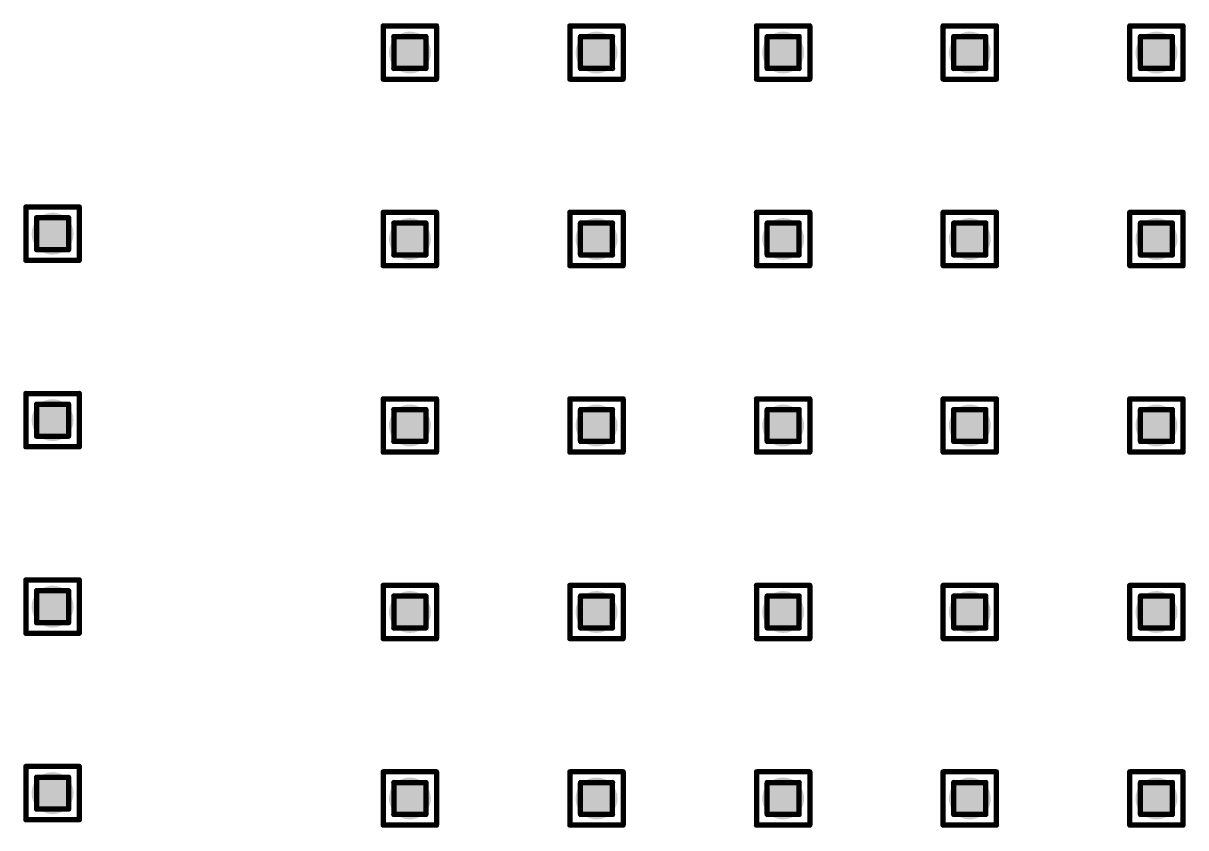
# Model space of a CAD drawing. Header units: millimetres. Extents: x -25 to 478, y -31 to 252.
# Drawn here: x 144.88 to 155.96, y 24.86 to 32.53 of the extents above; entities that cross this region are included whole.
import ezdxf

# ---------------------------------------------------------------- set-up
doc = ezdxf.new("R2010")
doc.units = ezdxf.units.MM
doc.layers.add('DrillDrawing', color=1, linetype='Continuous')
doc.layers.add('ViaHoleLayer', color=16, linetype='Continuous')

msp = doc.modelspace()

# ---------------------------------------------------------------- hatches: boundary and pattern name
at = {"layer": 'ViaHoleLayer'}
h = msp.add_hatch(color=16, dxfattribs=at)
edge = h.paths.add_edge_path()
edge.add_arc((148.565, 32.254), 0.2, 0, 360)
h = msp.add_hatch(color=16, dxfattribs=at)
edge = h.paths.add_edge_path()
edge.add_arc((150.343, 32.254), 0.2, 0, 360)
h = msp.add_hatch(color=16, dxfattribs=at)
edge = h.paths.add_edge_path()
edge.add_arc((152.121, 32.254), 0.2, 0, 360)
h = msp.add_hatch(color=16, dxfattribs=at)
edge = h.paths.add_edge_path()
edge.add_arc((153.899, 32.254), 0.2, 0, 360)
h = msp.add_hatch(color=16, dxfattribs=at)
edge = h.paths.add_edge_path()
edge.add_arc((155.677, 32.254), 0.2, 0, 360)
h = msp.add_hatch(color=16, dxfattribs=at)
edge = h.paths.add_edge_path()
edge.add_arc((145.161, 30.527), 0.2, 0, 360)
h = msp.add_hatch(color=16, dxfattribs=at)
edge = h.paths.add_edge_path()
edge.add_arc((148.565, 30.476), 0.2, 0, 360)
h = msp.add_hatch(color=16, dxfattribs=at)
edge = h.paths.add_edge_path()
edge.add_arc((150.343, 30.476), 0.2, 0, 360)
h = msp.add_hatch(color=16, dxfattribs=at)
edge = h.paths.add_edge_path()
edge.add_arc((152.121, 30.476), 0.2, 0, 360)
h = msp.add_hatch(color=16, dxfattribs=at)
edge = h.paths.add_edge_path()
edge.add_arc((153.899, 30.476), 0.2, 0, 360)
h = msp.add_hatch(color=16, dxfattribs=at)
edge = h.paths.add_edge_path()
edge.add_arc((155.677, 30.476), 0.2, 0, 360)
h = msp.add_hatch(color=16, dxfattribs=at)
edge = h.paths.add_edge_path()
edge.add_arc((145.161, 28.749), 0.2, 0, 360)
h = msp.add_hatch(color=16, dxfattribs=at)
edge = h.paths.add_edge_path()
edge.add_arc((148.565, 28.698), 0.2, 0, 360)
h = msp.add_hatch(color=16, dxfattribs=at)
edge = h.paths.add_edge_path()
edge.add_arc((150.343, 28.698), 0.2, 0, 360)
h = msp.add_hatch(color=16, dxfattribs=at)
edge = h.paths.add_edge_path()
edge.add_arc((152.121, 28.698), 0.2, 0, 360)
h = msp.add_hatch(color=16, dxfattribs=at)
edge = h.paths.add_edge_path()
edge.add_arc((153.899, 28.698), 0.2, 0, 360)
h = msp.add_hatch(color=16, dxfattribs=at)
edge = h.paths.add_edge_path()
edge.add_arc((155.677, 28.698), 0.2, 0, 360)
h = msp.add_hatch(color=16, dxfattribs=at)
edge = h.paths.add_edge_path()
edge.add_arc((145.161, 26.971), 0.2, 0, 360)
h = msp.add_hatch(color=16, dxfattribs=at)
edge = h.paths.add_edge_path()
edge.add_arc((148.565, 26.92), 0.2, 0, 360)
h = msp.add_hatch(color=16, dxfattribs=at)
edge = h.paths.add_edge_path()
edge.add_arc((150.343, 26.92), 0.2, 0, 360)
h = msp.add_hatch(color=16, dxfattribs=at)
edge = h.paths.add_edge_path()
edge.add_arc((152.121, 26.92), 0.2, 0, 360)
h = msp.add_hatch(color=16, dxfattribs=at)
edge = h.paths.add_edge_path()
edge.add_arc((153.899, 26.92), 0.2, 0, 360)
h = msp.add_hatch(color=16, dxfattribs=at)
edge = h.paths.add_edge_path()
edge.add_arc((155.677, 26.92), 0.2, 0, 360)
h = msp.add_hatch(color=16, dxfattribs=at)
edge = h.paths.add_edge_path()
edge.add_arc((145.161, 25.193), 0.2, 0, 360)
h = msp.add_hatch(color=16, dxfattribs=at)
edge = h.paths.add_edge_path()
edge.add_arc((148.565, 25.142), 0.2, 0, 360)
h = msp.add_hatch(color=16, dxfattribs=at)
edge = h.paths.add_edge_path()
edge.add_arc((150.343, 25.142), 0.2, 0, 360)
h = msp.add_hatch(color=16, dxfattribs=at)
edge = h.paths.add_edge_path()
edge.add_arc((152.121, 25.142), 0.2, 0, 360)
h = msp.add_hatch(color=16, dxfattribs=at)
edge = h.paths.add_edge_path()
edge.add_arc((153.899, 25.142), 0.2, 0, 360)
h = msp.add_hatch(color=16, dxfattribs=at)
edge = h.paths.add_edge_path()
edge.add_arc((155.677, 25.142), 0.2, 0, 360)

# ---------------------------------------------------------------- linework, layer by layer
at = {"layer": 'DrillDrawing', "const_width": 0.0508}
for points in [[(148.311, 32.508), (148.819, 32.508)], [(148.311, 32), (148.311, 32.508)], [(148.819, 32), (148.819, 32.508)], [(150.089, 32.508), (150.597, 32.508)], [(150.089, 32), (150.089, 32.508)], [(150.597, 32), (150.597, 32.508)], [(151.867, 32.508), (152.375, 32.508)], [(151.867, 32), (151.867, 32.508)], [(152.375, 32), (152.375, 32.508)], [(153.645, 32.508), (154.153, 32.508)], [(153.645, 32), (153.645, 32.508)], [(154.153, 32), (154.153, 32.508)], [(155.423, 32.508), (155.931, 32.508)], [(155.423, 32), (155.423, 32.508)], [(155.931, 32), (155.931, 32.508)], [(148.412, 32.406), (148.717, 32.406)], [(148.412, 32.102), (148.412, 32.406)], [(148.717, 32.102), (148.717, 32.406)], [(150.19, 32.406), (150.495, 32.406)], [(150.19, 32.102), (150.19, 32.406)], [(150.495, 32.102), (150.495, 32.406)], [(151.968, 32.406), (152.273, 32.406)], [(151.968, 32.102), (151.968, 32.406)], [(152.273, 32.102), (152.273, 32.406)], [(153.746, 32.406), (154.051, 32.406)], [(153.746, 32.102), (153.746, 32.406)], [(154.051, 32.102), (154.051, 32.406)], [(155.524, 32.406), (155.829, 32.406)], [(155.524, 32.102), (155.524, 32.406)], [(155.829, 32.102), (155.829, 32.406)], [(148.412, 32.102), (148.717, 32.102)], [(150.19, 32.102), (150.495, 32.102)], [(151.968, 32.102), (152.273, 32.102)], [(153.746, 32.102), (154.051, 32.102)], [(155.524, 32.102), (155.829, 32.102)], [(148.311, 32), (148.819, 32)], [(150.089, 32), (150.597, 32)], [(151.867, 32), (152.375, 32)], [(153.645, 32), (154.153, 32)], [(155.423, 32), (155.931, 32)], [(144.907, 30.781), (145.415, 30.781)], [(144.907, 30.273), (144.907, 30.781)], [(145.415, 30.273), (145.415, 30.781)], [(145.009, 30.679), (145.313, 30.679)], [(145.009, 30.374), (145.009, 30.679)], [(145.313, 30.374), (145.313, 30.679)], [(148.311, 30.73), (148.819, 30.73)], [(148.311, 30.222), (148.311, 30.73)], [(148.819, 30.222), (148.819, 30.73)], [(150.089, 30.73), (150.597, 30.73)], [(150.089, 30.222), (150.089, 30.73)], [(150.597, 30.222), (150.597, 30.73)], [(151.867, 30.73), (152.375, 30.73)], [(151.867, 30.222), (151.867, 30.73)], [(152.375, 30.222), (152.375, 30.73)], [(153.645, 30.73), (154.153, 30.73)], [(153.645, 30.222), (153.645, 30.73)], [(154.153, 30.222), (154.153, 30.73)], [(155.423, 30.73), (155.931, 30.73)], [(155.423, 30.222), (155.423, 30.73)], [(155.931, 30.222), (155.931, 30.73)], [(148.412, 30.628), (148.717, 30.628)], [(148.412, 30.324), (148.412, 30.628)], [(148.717, 30.324), (148.717, 30.628)], [(150.19, 30.628), (150.495, 30.628)], [(150.19, 30.324), (150.19, 30.628)], [(150.495, 30.324), (150.495, 30.628)], [(151.968, 30.628), (152.273, 30.628)], [(151.968, 30.324), (151.968, 30.628)], [(152.273, 30.324), (152.273, 30.628)], [(153.746, 30.628), (154.051, 30.628)], [(153.746, 30.324), (153.746, 30.628)], [(154.051, 30.324), (154.051, 30.628)], [(155.524, 30.628), (155.829, 30.628)], [(155.524, 30.324), (155.524, 30.628)], [(155.829, 30.324), (155.829, 30.628)], [(145.009, 30.374), (145.313, 30.374)], [(148.412, 30.324), (148.717, 30.324)], [(150.19, 30.324), (150.495, 30.324)], [(151.968, 30.324), (152.273, 30.324)], [(153.746, 30.324), (154.051, 30.324)], [(155.524, 30.324), (155.829, 30.324)], [(144.907, 30.273), (145.415, 30.273)], [(148.311, 30.222), (148.819, 30.222)], [(150.089, 30.222), (150.597, 30.222)], [(151.867, 30.222), (152.375, 30.222)], [(153.645, 30.222), (154.153, 30.222)], [(155.423, 30.222), (155.931, 30.222)], [(144.907, 29.003), (145.415, 29.003)], [(144.907, 28.495), (144.907, 29.003)], [(145.415, 28.495), (145.415, 29.003)], [(145.009, 28.901), (145.313, 28.901)], [(145.009, 28.596), (145.009, 28.901)], [(145.313, 28.596), (145.313, 28.901)], [(148.311, 28.952), (148.819, 28.952)], [(148.311, 28.444), (148.311, 28.952)], [(148.819, 28.444), (148.819, 28.952)], [(150.089, 28.952), (150.597, 28.952)], [(150.089, 28.444), (150.089, 28.952)], [(150.597, 28.444), (150.597, 28.952)], [(151.867, 28.952), (152.375, 28.952)], [(151.867, 28.444), (151.867, 28.952)], [(152.375, 28.444), (152.375, 28.952)], [(153.645, 28.952), (154.153, 28.952)], [(153.645, 28.444), (153.645, 28.952)], [(154.153, 28.444), (154.153, 28.952)], [(155.423, 28.952), (155.931, 28.952)], [(155.423, 28.444), (155.423, 28.952)], [(155.931, 28.444), (155.931, 28.952)], [(148.412, 28.85), (148.717, 28.85)], [(148.412, 28.546), (148.412, 28.85)], [(148.717, 28.546), (148.717, 28.85)], [(150.19, 28.85), (150.495, 28.85)], [(150.19, 28.546), (150.19, 28.85)], [(150.495, 28.546), (150.495, 28.85)], [(151.968, 28.85), (152.273, 28.85)], [(151.968, 28.546), (151.968, 28.85)], [(152.273, 28.546), (152.273, 28.85)], [(153.746, 28.85), (154.051, 28.85)], [(153.746, 28.546), (153.746, 28.85)], [(154.051, 28.546), (154.051, 28.85)], [(155.524, 28.85), (155.829, 28.85)], [(155.524, 28.546), (155.524, 28.85)], [(155.829, 28.546), (155.829, 28.85)], [(145.009, 28.596), (145.313, 28.596)], [(144.907, 28.495), (145.415, 28.495)], [(148.311, 28.444), (148.819, 28.444)], [(148.412, 28.546), (148.717, 28.546)], [(150.089, 28.444), (150.597, 28.444)], [(150.19, 28.546), (150.495, 28.546)], [(151.867, 28.444), (152.375, 28.444)], [(151.968, 28.546), (152.273, 28.546)], [(153.645, 28.444), (154.153, 28.444)], [(153.746, 28.546), (154.051, 28.546)], [(155.423, 28.444), (155.931, 28.444)], [(155.524, 28.546), (155.829, 28.546)], [(144.907, 27.225), (145.415, 27.225)], [(144.907, 26.717), (144.907, 27.225)], [(145.415, 26.717), (145.415, 27.225)], [(145.009, 27.123), (145.313, 27.123)], [(145.009, 26.818), (145.009, 27.123)], [(145.313, 26.818), (145.313, 27.123)], [(148.311, 27.174), (148.819, 27.174)], [(148.311, 26.666), (148.311, 27.174)], [(148.819, 26.666), (148.819, 27.174)], [(150.089, 27.174), (150.597, 27.174)], [(150.089, 26.666), (150.089, 27.174)], [(150.597, 26.666), (150.597, 27.174)], [(151.867, 27.174), (152.375, 27.174)], [(151.867, 26.666), (151.867, 27.174)], [(152.375, 26.666), (152.375, 27.174)], [(153.645, 27.174), (154.153, 27.174)], [(153.645, 26.666), (153.645, 27.174)], [(154.153, 26.666), (154.153, 27.174)], [(155.423, 27.174), (155.931, 27.174)], [(155.423, 26.666), (155.423, 27.174)], [(155.931, 26.666), (155.931, 27.174)], [(148.412, 27.072), (148.717, 27.072)], [(148.412, 26.768), (148.412, 27.072)], [(148.717, 26.768), (148.717, 27.072)], [(150.19, 27.072), (150.495, 27.072)], [(150.19, 26.768), (150.19, 27.072)], [(150.495, 26.768), (150.495, 27.072)], [(151.968, 27.072), (152.273, 27.072)], [(151.968, 26.768), (151.968, 27.072)], [(152.273, 26.768), (152.273, 27.072)], [(153.746, 27.072), (154.051, 27.072)], [(153.746, 26.768), (153.746, 27.072)], [(154.051, 26.768), (154.051, 27.072)], [(155.524, 27.072), (155.829, 27.072)], [(155.524, 26.768), (155.524, 27.072)], [(155.829, 26.768), (155.829, 27.072)], [(145.009, 26.818), (145.313, 26.818)], [(144.907, 26.717), (145.415, 26.717)], [(148.311, 26.666), (148.819, 26.666)], [(148.412, 26.768), (148.717, 26.768)], [(150.089, 26.666), (150.597, 26.666)], [(150.19, 26.768), (150.495, 26.768)], [(151.867, 26.666), (152.375, 26.666)], [(151.968, 26.768), (152.273, 26.768)], [(153.645, 26.666), (154.153, 26.666)], [(153.746, 26.768), (154.051, 26.768)], [(155.423, 26.666), (155.931, 26.666)], [(155.524, 26.768), (155.829, 26.768)], [(144.907, 25.447), (145.415, 25.447)], [(144.907, 24.939), (144.907, 25.447)], [(145.415, 24.939), (145.415, 25.447)], [(145.009, 25.345), (145.313, 25.345)], [(145.009, 25.04), (145.009, 25.345)], [(145.313, 25.04), (145.313, 25.345)], [(148.311, 25.396), (148.819, 25.396)], [(148.311, 24.888), (148.311, 25.396)], [(148.819, 24.888), (148.819, 25.396)], [(150.089, 25.396), (150.597, 25.396)], [(150.089, 24.888), (150.089, 25.396)], [(150.597, 24.888), (150.597, 25.396)], [(151.867, 25.396), (152.375, 25.396)], [(151.867, 24.888), (151.867, 25.396)], [(152.375, 24.888), (152.375, 25.396)], [(153.645, 25.396), (154.153, 25.396)], [(153.645, 24.888), (153.645, 25.396)], [(154.153, 24.888), (154.153, 25.396)], [(155.423, 25.396), (155.931, 25.396)], [(155.423, 24.888), (155.423, 25.396)], [(155.931, 24.888), (155.931, 25.396)], [(148.412, 25.294), (148.717, 25.294)], [(148.412, 24.99), (148.412, 25.294)], [(148.717, 24.99), (148.717, 25.294)], [(150.19, 25.294), (150.495, 25.294)], [(150.19, 24.99), (150.19, 25.294)], [(150.495, 24.99), (150.495, 25.294)], [(151.968, 25.294), (152.273, 25.294)], [(151.968, 24.99), (151.968, 25.294)], [(152.273, 24.99), (152.273, 25.294)], [(153.746, 25.294), (154.051, 25.294)], [(153.746, 24.99), (153.746, 25.294)], [(154.051, 24.99), (154.051, 25.294)], [(155.524, 25.294), (155.829, 25.294)], [(155.524, 24.99), (155.524, 25.294)], [(155.829, 24.99), (155.829, 25.294)], [(145.009, 25.04), (145.313, 25.04)], [(144.907, 24.939), (145.415, 24.939)], [(148.412, 24.99), (148.717, 24.99)], [(150.19, 24.99), (150.495, 24.99)], [(151.968, 24.99), (152.273, 24.99)], [(153.746, 24.99), (154.051, 24.99)], [(155.524, 24.99), (155.829, 24.99)], [(148.311, 24.888), (148.819, 24.888)], [(150.089, 24.888), (150.597, 24.888)], [(151.867, 24.888), (152.375, 24.888)], [(153.645, 24.888), (154.153, 24.888)], [(155.423, 24.888), (155.931, 24.888)]]:
    msp.add_lwpolyline(points, dxfattribs=at)
at = {"layer": 'DrillDrawing', "const_width": 0.0254}
for points in [[(148.298, 32.508, 1), (148.323, 32.508, 1)], [(148.298, 32.508, 1), (148.323, 32.508, 1)], [(148.806, 32.508, 1), (148.831, 32.508, 1)], [(148.806, 32.508, 1), (148.831, 32.508, 1)], [(150.076, 32.508, 1), (150.101, 32.508, 1)], [(150.076, 32.508, 1), (150.101, 32.508, 1)], [(150.584, 32.508, 1), (150.609, 32.508, 1)], [(150.584, 32.508, 1), (150.609, 32.508, 1)], [(151.854, 32.508, 1), (151.879, 32.508, 1)], [(151.854, 32.508, 1), (151.879, 32.508, 1)], [(152.362, 32.508, 1), (152.387, 32.508, 1)], [(152.362, 32.508, 1), (152.387, 32.508, 1)], [(153.632, 32.508, 1), (153.657, 32.508, 1)], [(153.632, 32.508, 1), (153.657, 32.508, 1)], [(154.14, 32.508, 1), (154.165, 32.508, 1)], [(154.14, 32.508, 1), (154.165, 32.508, 1)], [(155.41, 32.508, 1), (155.435, 32.508, 1)], [(155.41, 32.508, 1), (155.435, 32.508, 1)], [(155.918, 32.508, 1), (155.943, 32.508, 1)], [(155.918, 32.508, 1), (155.943, 32.508, 1)], [(148.399, 32.406, 1), (148.425, 32.406, 1)], [(148.399, 32.406, 1), (148.425, 32.406, 1)], [(148.704, 32.406, 1), (148.73, 32.406, 1)], [(148.704, 32.406, 1), (148.73, 32.406, 1)], [(150.178, 32.406, 1), (150.203, 32.406, 1)], [(150.178, 32.406, 1), (150.203, 32.406, 1)], [(150.482, 32.406, 1), (150.508, 32.406, 1)], [(150.482, 32.406, 1), (150.508, 32.406, 1)], [(151.956, 32.406, 1), (151.981, 32.406, 1)], [(151.956, 32.406, 1), (151.981, 32.406, 1)], [(152.26, 32.406, 1), (152.286, 32.406, 1)], [(152.26, 32.406, 1), (152.286, 32.406, 1)], [(153.733, 32.406, 1), (153.759, 32.406, 1)], [(153.733, 32.406, 1), (153.759, 32.406, 1)], [(154.038, 32.406, 1), (154.064, 32.406, 1)], [(154.038, 32.406, 1), (154.064, 32.406, 1)], [(155.512, 32.406, 1), (155.537, 32.406, 1)], [(155.512, 32.406, 1), (155.537, 32.406, 1)], [(155.816, 32.406, 1), (155.842, 32.406, 1)], [(155.816, 32.406, 1), (155.842, 32.406, 1)], [(148.399, 32.102, 1), (148.425, 32.102, 1)], [(148.399, 32.102, 1), (148.425, 32.102, 1)], [(148.704, 32.102, 1), (148.73, 32.102, 1)], [(148.704, 32.102, 1), (148.73, 32.102, 1)], [(150.178, 32.102, 1), (150.203, 32.102, 1)], [(150.178, 32.102, 1), (150.203, 32.102, 1)], [(150.482, 32.102, 1), (150.508, 32.102, 1)], [(150.482, 32.102, 1), (150.508, 32.102, 1)], [(151.956, 32.102, 1), (151.981, 32.102, 1)], [(151.956, 32.102, 1), (151.981, 32.102, 1)], [(152.26, 32.102, 1), (152.286, 32.102, 1)], [(152.26, 32.102, 1), (152.286, 32.102, 1)], [(153.733, 32.102, 1), (153.759, 32.102, 1)], [(153.733, 32.102, 1), (153.759, 32.102, 1)], [(154.038, 32.102, 1), (154.064, 32.102, 1)], [(154.038, 32.102, 1), (154.064, 32.102, 1)], [(155.512, 32.102, 1), (155.537, 32.102, 1)], [(155.512, 32.102, 1), (155.537, 32.102, 1)], [(155.816, 32.102, 1), (155.842, 32.102, 1)], [(155.816, 32.102, 1), (155.842, 32.102, 1)], [(148.298, 32, 1), (148.323, 32, 1)], [(148.298, 32, 1), (148.323, 32, 1)], [(148.806, 32, 1), (148.831, 32, 1)], [(148.806, 32, 1), (148.831, 32, 1)], [(150.076, 32, 1), (150.101, 32, 1)], [(150.076, 32, 1), (150.101, 32, 1)], [(150.584, 32, 1), (150.609, 32, 1)], [(150.584, 32, 1), (150.609, 32, 1)], [(151.854, 32, 1), (151.879, 32, 1)], [(151.854, 32, 1), (151.879, 32, 1)], [(152.362, 32, 1), (152.387, 32, 1)], [(152.362, 32, 1), (152.387, 32, 1)], [(153.632, 32, 1), (153.657, 32, 1)], [(153.632, 32, 1), (153.657, 32, 1)], [(154.14, 32, 1), (154.165, 32, 1)], [(154.14, 32, 1), (154.165, 32, 1)], [(155.41, 32, 1), (155.435, 32, 1)], [(155.41, 32, 1), (155.435, 32, 1)], [(155.918, 32, 1), (155.943, 32, 1)], [(155.918, 32, 1), (155.943, 32, 1)], [(144.894, 30.781, 1), (144.92, 30.781, 1)], [(144.894, 30.781, 1), (144.92, 30.781, 1)], [(145.402, 30.781, 1), (145.428, 30.781, 1)], [(145.402, 30.781, 1), (145.428, 30.781, 1)], [(144.996, 30.679, 1), (145.021, 30.679, 1)], [(144.996, 30.679, 1), (145.021, 30.679, 1)], [(145.301, 30.679, 1), (145.326, 30.679, 1)], [(145.301, 30.679, 1), (145.326, 30.679, 1)], [(148.298, 30.73, 1), (148.323, 30.73, 1)], [(148.298, 30.73, 1), (148.323, 30.73, 1)], [(148.806, 30.73, 1), (148.831, 30.73, 1)], [(148.806, 30.73, 1), (148.831, 30.73, 1)], [(150.076, 30.73, 1), (150.101, 30.73, 1)], [(150.076, 30.73, 1), (150.101, 30.73, 1)], [(150.584, 30.73, 1), (150.609, 30.73, 1)], [(150.584, 30.73, 1), (150.609, 30.73, 1)], [(151.854, 30.73, 1), (151.879, 30.73, 1)], [(151.854, 30.73, 1), (151.879, 30.73, 1)], [(152.362, 30.73, 1), (152.387, 30.73, 1)], [(152.362, 30.73, 1), (152.387, 30.73, 1)], [(153.632, 30.73, 1), (153.657, 30.73, 1)], [(153.632, 30.73, 1), (153.657, 30.73, 1)], [(154.14, 30.73, 1), (154.165, 30.73, 1)], [(154.14, 30.73, 1), (154.165, 30.73, 1)], [(155.41, 30.73, 1), (155.435, 30.73, 1)], [(155.41, 30.73, 1), (155.435, 30.73, 1)], [(155.918, 30.73, 1), (155.943, 30.73, 1)], [(155.918, 30.73, 1), (155.943, 30.73, 1)], [(148.399, 30.628, 1), (148.425, 30.628, 1)], [(148.399, 30.628, 1), (148.425, 30.628, 1)], [(148.704, 30.628, 1), (148.73, 30.628, 1)], [(148.704, 30.628, 1), (148.73, 30.628, 1)], [(150.178, 30.628, 1), (150.203, 30.628, 1)], [(150.178, 30.628, 1), (150.203, 30.628, 1)], [(150.482, 30.628, 1), (150.508, 30.628, 1)], [(150.482, 30.628, 1), (150.508, 30.628, 1)], [(151.956, 30.628, 1), (151.981, 30.628, 1)], [(151.956, 30.628, 1), (151.981, 30.628, 1)], [(152.26, 30.628, 1), (152.286, 30.628, 1)], [(152.26, 30.628, 1), (152.286, 30.628, 1)], [(153.733, 30.628, 1), (153.759, 30.628, 1)], [(153.733, 30.628, 1), (153.759, 30.628, 1)], [(154.038, 30.628, 1), (154.064, 30.628, 1)], [(154.038, 30.628, 1), (154.064, 30.628, 1)], [(155.512, 30.628, 1), (155.537, 30.628, 1)], [(155.512, 30.628, 1), (155.537, 30.628, 1)], [(155.816, 30.628, 1), (155.842, 30.628, 1)], [(155.816, 30.628, 1), (155.842, 30.628, 1)], [(144.996, 30.374, 1), (145.021, 30.374, 1)], [(144.996, 30.374, 1), (145.021, 30.374, 1)], [(145.301, 30.374, 1), (145.326, 30.374, 1)], [(145.301, 30.374, 1), (145.326, 30.374, 1)], [(148.399, 30.324, 1), (148.425, 30.324, 1)], [(148.399, 30.324, 1), (148.425, 30.324, 1)], [(148.704, 30.324, 1), (148.73, 30.324, 1)], [(148.704, 30.324, 1), (148.73, 30.324, 1)], [(150.178, 30.324, 1), (150.203, 30.324, 1)], [(150.178, 30.324, 1), (150.203, 30.324, 1)], [(150.482, 30.324, 1), (150.508, 30.324, 1)], [(150.482, 30.324, 1), (150.508, 30.324, 1)], [(151.956, 30.324, 1), (151.981, 30.324, 1)], [(151.956, 30.324, 1), (151.981, 30.324, 1)], [(152.26, 30.324, 1), (152.286, 30.324, 1)], [(152.26, 30.324, 1), (152.286, 30.324, 1)], [(153.733, 30.324, 1), (153.759, 30.324, 1)], [(153.733, 30.324, 1), (153.759, 30.324, 1)], [(154.038, 30.324, 1), (154.064, 30.324, 1)], [(154.038, 30.324, 1), (154.064, 30.324, 1)], [(155.512, 30.324, 1), (155.537, 30.324, 1)], [(155.512, 30.324, 1), (155.537, 30.324, 1)], [(155.816, 30.324, 1), (155.842, 30.324, 1)], [(155.816, 30.324, 1), (155.842, 30.324, 1)], [(144.894, 30.273, 1), (144.92, 30.273, 1)], [(144.894, 30.273, 1), (144.92, 30.273, 1)], [(145.402, 30.273, 1), (145.428, 30.273, 1)], [(145.402, 30.273, 1), (145.428, 30.273, 1)], [(148.298, 30.222, 1), (148.323, 30.222, 1)], [(148.298, 30.222, 1), (148.323, 30.222, 1)], [(148.806, 30.222, 1), (148.831, 30.222, 1)], [(148.806, 30.222, 1), (148.831, 30.222, 1)], [(150.076, 30.222, 1), (150.101, 30.222, 1)], [(150.076, 30.222, 1), (150.101, 30.222, 1)], [(150.584, 30.222, 1), (150.609, 30.222, 1)], [(150.584, 30.222, 1), (150.609, 30.222, 1)], [(151.854, 30.222, 1), (151.879, 30.222, 1)], [(151.854, 30.222, 1), (151.879, 30.222, 1)], [(152.362, 30.222, 1), (152.387, 30.222, 1)], [(152.362, 30.222, 1), (152.387, 30.222, 1)], [(153.632, 30.222, 1), (153.657, 30.222, 1)], [(153.632, 30.222, 1), (153.657, 30.222, 1)], [(154.14, 30.222, 1), (154.165, 30.222, 1)], [(154.14, 30.222, 1), (154.165, 30.222, 1)], [(155.41, 30.222, 1), (155.435, 30.222, 1)], [(155.41, 30.222, 1), (155.435, 30.222, 1)], [(155.918, 30.222, 1), (155.943, 30.222, 1)], [(155.918, 30.222, 1), (155.943, 30.222, 1)], [(144.894, 29.003, 1), (144.92, 29.003, 1)], [(144.894, 29.003, 1), (144.92, 29.003, 1)], [(145.402, 29.003, 1), (145.428, 29.003, 1)], [(145.402, 29.003, 1), (145.428, 29.003, 1)], [(144.996, 28.901, 1), (145.021, 28.901, 1)], [(144.996, 28.901, 1), (145.021, 28.901, 1)], [(145.301, 28.901, 1), (145.326, 28.901, 1)], [(145.301, 28.901, 1), (145.326, 28.901, 1)], [(148.298, 28.952, 1), (148.323, 28.952, 1)], [(148.298, 28.952, 1), (148.323, 28.952, 1)], [(148.806, 28.952, 1), (148.831, 28.952, 1)], [(148.806, 28.952, 1), (148.831, 28.952, 1)], [(150.076, 28.952, 1), (150.101, 28.952, 1)], [(150.076, 28.952, 1), (150.101, 28.952, 1)], [(150.584, 28.952, 1), (150.609, 28.952, 1)], [(150.584, 28.952, 1), (150.609, 28.952, 1)], [(151.854, 28.952, 1), (151.879, 28.952, 1)], [(151.854, 28.952, 1), (151.879, 28.952, 1)], [(152.362, 28.952, 1), (152.387, 28.952, 1)], [(152.362, 28.952, 1), (152.387, 28.952, 1)], [(153.632, 28.952, 1), (153.657, 28.952, 1)], [(153.632, 28.952, 1), (153.657, 28.952, 1)], [(154.14, 28.952, 1), (154.165, 28.952, 1)], [(154.14, 28.952, 1), (154.165, 28.952, 1)], [(155.41, 28.952, 1), (155.435, 28.952, 1)], [(155.41, 28.952, 1), (155.435, 28.952, 1)], [(155.918, 28.952, 1), (155.943, 28.952, 1)], [(155.918, 28.952, 1), (155.943, 28.952, 1)], [(148.399, 28.85, 1), (148.425, 28.85, 1)], [(148.399, 28.85, 1), (148.425, 28.85, 1)], [(148.704, 28.85, 1), (148.73, 28.85, 1)], [(148.704, 28.85, 1), (148.73, 28.85, 1)], [(150.178, 28.85, 1), (150.203, 28.85, 1)], [(150.178, 28.85, 1), (150.203, 28.85, 1)], [(150.482, 28.85, 1), (150.508, 28.85, 1)], [(150.482, 28.85, 1), (150.508, 28.85, 1)], [(151.956, 28.85, 1), (151.981, 28.85, 1)], [(151.956, 28.85, 1), (151.981, 28.85, 1)], [(152.26, 28.85, 1), (152.286, 28.85, 1)], [(152.26, 28.85, 1), (152.286, 28.85, 1)], [(153.733, 28.85, 1), (153.759, 28.85, 1)], [(153.733, 28.85, 1), (153.759, 28.85, 1)], [(154.038, 28.85, 1), (154.064, 28.85, 1)], [(154.038, 28.85, 1), (154.064, 28.85, 1)], [(155.512, 28.85, 1), (155.537, 28.85, 1)], [(155.512, 28.85, 1), (155.537, 28.85, 1)], [(155.816, 28.85, 1), (155.842, 28.85, 1)], [(155.816, 28.85, 1), (155.842, 28.85, 1)], [(144.996, 28.596, 1), (145.021, 28.596, 1)], [(144.996, 28.596, 1), (145.021, 28.596, 1)], [(145.301, 28.596, 1), (145.326, 28.596, 1)], [(145.301, 28.596, 1), (145.326, 28.596, 1)], [(144.894, 28.495, 1), (144.92, 28.495, 1)], [(144.894, 28.495, 1), (144.92, 28.495, 1)], [(145.402, 28.495, 1), (145.428, 28.495, 1)], [(145.402, 28.495, 1), (145.428, 28.495, 1)], [(148.298, 28.444, 1), (148.323, 28.444, 1)], [(148.298, 28.444, 1), (148.323, 28.444, 1)], [(148.399, 28.546, 1), (148.425, 28.546, 1)], [(148.399, 28.546, 1), (148.425, 28.546, 1)], [(148.704, 28.546, 1), (148.73, 28.546, 1)], [(148.704, 28.546, 1), (148.73, 28.546, 1)], [(148.806, 28.444, 1), (148.831, 28.444, 1)], [(148.806, 28.444, 1), (148.831, 28.444, 1)], [(150.076, 28.444, 1), (150.101, 28.444, 1)], [(150.076, 28.444, 1), (150.101, 28.444, 1)], [(150.178, 28.546, 1), (150.203, 28.546, 1)], [(150.178, 28.546, 1), (150.203, 28.546, 1)], [(150.482, 28.546, 1), (150.508, 28.546, 1)], [(150.482, 28.546, 1), (150.508, 28.546, 1)], [(150.584, 28.444, 1), (150.609, 28.444, 1)], [(150.584, 28.444, 1), (150.609, 28.444, 1)], [(151.854, 28.444, 1), (151.879, 28.444, 1)], [(151.854, 28.444, 1), (151.879, 28.444, 1)], [(151.956, 28.546, 1), (151.981, 28.546, 1)], [(151.956, 28.546, 1), (151.981, 28.546, 1)], [(152.26, 28.546, 1), (152.286, 28.546, 1)], [(152.26, 28.546, 1), (152.286, 28.546, 1)], [(152.362, 28.444, 1), (152.387, 28.444, 1)], [(152.362, 28.444, 1), (152.387, 28.444, 1)], [(153.632, 28.444, 1), (153.657, 28.444, 1)], [(153.632, 28.444, 1), (153.657, 28.444, 1)], [(153.733, 28.546, 1), (153.759, 28.546, 1)], [(153.733, 28.546, 1), (153.759, 28.546, 1)], [(154.038, 28.546, 1), (154.064, 28.546, 1)], [(154.038, 28.546, 1), (154.064, 28.546, 1)], [(154.14, 28.444, 1), (154.165, 28.444, 1)], [(154.14, 28.444, 1), (154.165, 28.444, 1)], [(155.41, 28.444, 1), (155.435, 28.444, 1)], [(155.41, 28.444, 1), (155.435, 28.444, 1)], [(155.512, 28.546, 1), (155.537, 28.546, 1)], [(155.512, 28.546, 1), (155.537, 28.546, 1)], [(155.816, 28.546, 1), (155.842, 28.546, 1)], [(155.816, 28.546, 1), (155.842, 28.546, 1)], [(155.918, 28.444, 1), (155.943, 28.444, 1)], [(155.918, 28.444, 1), (155.943, 28.444, 1)], [(144.894, 27.225, 1), (144.92, 27.225, 1)], [(144.894, 27.225, 1), (144.92, 27.225, 1)], [(145.402, 27.225, 1), (145.428, 27.225, 1)], [(145.402, 27.225, 1), (145.428, 27.225, 1)], [(144.996, 27.123, 1), (145.021, 27.123, 1)], [(144.996, 27.123, 1), (145.021, 27.123, 1)], [(145.301, 27.123, 1), (145.326, 27.123, 1)], [(145.301, 27.123, 1), (145.326, 27.123, 1)], [(148.298, 27.174, 1), (148.323, 27.174, 1)], [(148.298, 27.174, 1), (148.323, 27.174, 1)], [(148.806, 27.174, 1), (148.831, 27.174, 1)], [(148.806, 27.174, 1), (148.831, 27.174, 1)], [(150.076, 27.174, 1), (150.101, 27.174, 1)], [(150.076, 27.174, 1), (150.101, 27.174, 1)], [(150.584, 27.174, 1), (150.609, 27.174, 1)], [(150.584, 27.174, 1), (150.609, 27.174, 1)], [(151.854, 27.174, 1), (151.879, 27.174, 1)], [(151.854, 27.174, 1), (151.879, 27.174, 1)], [(152.362, 27.174, 1), (152.387, 27.174, 1)], [(152.362, 27.174, 1), (152.387, 27.174, 1)], [(153.632, 27.174, 1), (153.657, 27.174, 1)], [(153.632, 27.174, 1), (153.657, 27.174, 1)], [(154.14, 27.174, 1), (154.165, 27.174, 1)], [(154.14, 27.174, 1), (154.165, 27.174, 1)], [(155.41, 27.174, 1), (155.435, 27.174, 1)], [(155.41, 27.174, 1), (155.435, 27.174, 1)], [(155.918, 27.174, 1), (155.943, 27.174, 1)], [(155.918, 27.174, 1), (155.943, 27.174, 1)], [(148.399, 27.072, 1), (148.425, 27.072, 1)], [(148.399, 27.072, 1), (148.425, 27.072, 1)], [(148.704, 27.072, 1), (148.73, 27.072, 1)], [(148.704, 27.072, 1), (148.73, 27.072, 1)], [(150.178, 27.072, 1), (150.203, 27.072, 1)], [(150.178, 27.072, 1), (150.203, 27.072, 1)], [(150.482, 27.072, 1), (150.508, 27.072, 1)], [(150.482, 27.072, 1), (150.508, 27.072, 1)], [(151.956, 27.072, 1), (151.981, 27.072, 1)], [(151.956, 27.072, 1), (151.981, 27.072, 1)], [(152.26, 27.072, 1), (152.286, 27.072, 1)], [(152.26, 27.072, 1), (152.286, 27.072, 1)], [(153.733, 27.072, 1), (153.759, 27.072, 1)], [(153.733, 27.072, 1), (153.759, 27.072, 1)], [(154.038, 27.072, 1), (154.064, 27.072, 1)], [(154.038, 27.072, 1), (154.064, 27.072, 1)], [(155.512, 27.072, 1), (155.537, 27.072, 1)], [(155.512, 27.072, 1), (155.537, 27.072, 1)], [(155.816, 27.072, 1), (155.842, 27.072, 1)], [(155.816, 27.072, 1), (155.842, 27.072, 1)], [(144.996, 26.818, 1), (145.021, 26.818, 1)], [(144.996, 26.818, 1), (145.021, 26.818, 1)], [(145.301, 26.818, 1), (145.326, 26.818, 1)], [(145.301, 26.818, 1), (145.326, 26.818, 1)], [(144.894, 26.717, 1), (144.92, 26.717, 1)], [(144.894, 26.717, 1), (144.92, 26.717, 1)], [(145.402, 26.717, 1), (145.428, 26.717, 1)], [(145.402, 26.717, 1), (145.428, 26.717, 1)], [(148.298, 26.666, 1), (148.323, 26.666, 1)], [(148.298, 26.666, 1), (148.323, 26.666, 1)], [(148.399, 26.768, 1), (148.425, 26.768, 1)], [(148.399, 26.768, 1), (148.425, 26.768, 1)], [(148.704, 26.768, 1), (148.73, 26.768, 1)], [(148.704, 26.768, 1), (148.73, 26.768, 1)], [(148.806, 26.666, 1), (148.831, 26.666, 1)], [(148.806, 26.666, 1), (148.831, 26.666, 1)], [(150.076, 26.666, 1), (150.101, 26.666, 1)], [(150.076, 26.666, 1), (150.101, 26.666, 1)], [(150.178, 26.768, 1), (150.203, 26.768, 1)], [(150.178, 26.768, 1), (150.203, 26.768, 1)], [(150.482, 26.768, 1), (150.508, 26.768, 1)], [(150.482, 26.768, 1), (150.508, 26.768, 1)], [(150.584, 26.666, 1), (150.609, 26.666, 1)], [(150.584, 26.666, 1), (150.609, 26.666, 1)], [(151.854, 26.666, 1), (151.879, 26.666, 1)], [(151.854, 26.666, 1), (151.879, 26.666, 1)], [(151.956, 26.768, 1), (151.981, 26.768, 1)], [(151.956, 26.768, 1), (151.981, 26.768, 1)], [(152.26, 26.768, 1), (152.286, 26.768, 1)], [(152.26, 26.768, 1), (152.286, 26.768, 1)], [(152.362, 26.666, 1), (152.387, 26.666, 1)], [(152.362, 26.666, 1), (152.387, 26.666, 1)], [(153.632, 26.666, 1), (153.657, 26.666, 1)], [(153.632, 26.666, 1), (153.657, 26.666, 1)], [(153.733, 26.768, 1), (153.759, 26.768, 1)], [(153.733, 26.768, 1), (153.759, 26.768, 1)], [(154.038, 26.768, 1), (154.064, 26.768, 1)], [(154.038, 26.768, 1), (154.064, 26.768, 1)], [(154.14, 26.666, 1), (154.165, 26.666, 1)], [(154.14, 26.666, 1), (154.165, 26.666, 1)], [(155.41, 26.666, 1), (155.435, 26.666, 1)], [(155.41, 26.666, 1), (155.435, 26.666, 1)], [(155.512, 26.768, 1), (155.537, 26.768, 1)], [(155.512, 26.768, 1), (155.537, 26.768, 1)], [(155.816, 26.768, 1), (155.842, 26.768, 1)], [(155.816, 26.768, 1), (155.842, 26.768, 1)], [(155.918, 26.666, 1), (155.943, 26.666, 1)], [(155.918, 26.666, 1), (155.943, 26.666, 1)], [(144.894, 25.447, 1), (144.92, 25.447, 1)], [(144.894, 25.447, 1), (144.92, 25.447, 1)], [(145.402, 25.447, 1), (145.428, 25.447, 1)], [(145.402, 25.447, 1), (145.428, 25.447, 1)], [(144.996, 25.345, 1), (145.021, 25.345, 1)], [(144.996, 25.345, 1), (145.021, 25.345, 1)], [(145.301, 25.345, 1), (145.326, 25.345, 1)], [(145.301, 25.345, 1), (145.326, 25.345, 1)], [(148.298, 25.396, 1), (148.323, 25.396, 1)], [(148.298, 25.396, 1), (148.323, 25.396, 1)], [(148.806, 25.396, 1), (148.831, 25.396, 1)], [(148.806, 25.396, 1), (148.831, 25.396, 1)], [(150.076, 25.396, 1), (150.101, 25.396, 1)], [(150.076, 25.396, 1), (150.101, 25.396, 1)], [(150.584, 25.396, 1), (150.609, 25.396, 1)], [(150.584, 25.396, 1), (150.609, 25.396, 1)], [(151.854, 25.396, 1), (151.879, 25.396, 1)], [(151.854, 25.396, 1), (151.879, 25.396, 1)], [(152.362, 25.396, 1), (152.387, 25.396, 1)], [(152.362, 25.396, 1), (152.387, 25.396, 1)], [(153.632, 25.396, 1), (153.657, 25.396, 1)], [(153.632, 25.396, 1), (153.657, 25.396, 1)], [(154.14, 25.396, 1), (154.165, 25.396, 1)], [(154.14, 25.396, 1), (154.165, 25.396, 1)], [(155.41, 25.396, 1), (155.435, 25.396, 1)], [(155.41, 25.396, 1), (155.435, 25.396, 1)], [(155.918, 25.396, 1), (155.943, 25.396, 1)], [(155.918, 25.396, 1), (155.943, 25.396, 1)], [(148.399, 25.294, 1), (148.425, 25.294, 1)], [(148.399, 25.294, 1), (148.425, 25.294, 1)], [(148.704, 25.294, 1), (148.73, 25.294, 1)], [(148.704, 25.294, 1), (148.73, 25.294, 1)], [(150.178, 25.294, 1), (150.203, 25.294, 1)], [(150.178, 25.294, 1), (150.203, 25.294, 1)], [(150.482, 25.294, 1), (150.508, 25.294, 1)], [(150.482, 25.294, 1), (150.508, 25.294, 1)], [(151.956, 25.294, 1), (151.981, 25.294, 1)], [(151.956, 25.294, 1), (151.981, 25.294, 1)], [(152.26, 25.294, 1), (152.286, 25.294, 1)], [(152.26, 25.294, 1), (152.286, 25.294, 1)], [(153.733, 25.294, 1), (153.759, 25.294, 1)], [(153.733, 25.294, 1), (153.759, 25.294, 1)], [(154.038, 25.294, 1), (154.064, 25.294, 1)], [(154.038, 25.294, 1), (154.064, 25.294, 1)], [(155.512, 25.294, 1), (155.537, 25.294, 1)], [(155.512, 25.294, 1), (155.537, 25.294, 1)], [(155.816, 25.294, 1), (155.842, 25.294, 1)], [(155.816, 25.294, 1), (155.842, 25.294, 1)], [(144.996, 25.04, 1), (145.021, 25.04, 1)], [(144.996, 25.04, 1), (145.021, 25.04, 1)], [(145.301, 25.04, 1), (145.326, 25.04, 1)], [(145.301, 25.04, 1), (145.326, 25.04, 1)], [(144.894, 24.939, 1), (144.92, 24.939, 1)], [(144.894, 24.939, 1), (144.92, 24.939, 1)], [(145.402, 24.939, 1), (145.428, 24.939, 1)], [(145.402, 24.939, 1), (145.428, 24.939, 1)], [(148.399, 24.99, 1), (148.425, 24.99, 1)], [(148.399, 24.99, 1), (148.425, 24.99, 1)], [(148.704, 24.99, 1), (148.73, 24.99, 1)], [(148.704, 24.99, 1), (148.73, 24.99, 1)], [(150.178, 24.99, 1), (150.203, 24.99, 1)], [(150.178, 24.99, 1), (150.203, 24.99, 1)], [(150.482, 24.99, 1), (150.508, 24.99, 1)], [(150.482, 24.99, 1), (150.508, 24.99, 1)], [(151.956, 24.99, 1), (151.981, 24.99, 1)], [(151.956, 24.99, 1), (151.981, 24.99, 1)], [(152.26, 24.99, 1), (152.286, 24.99, 1)], [(152.26, 24.99, 1), (152.286, 24.99, 1)], [(153.733, 24.99, 1), (153.759, 24.99, 1)], [(153.733, 24.99, 1), (153.759, 24.99, 1)], [(154.038, 24.99, 1), (154.064, 24.99, 1)], [(154.038, 24.99, 1), (154.064, 24.99, 1)], [(155.512, 24.99, 1), (155.537, 24.99, 1)], [(155.512, 24.99, 1), (155.537, 24.99, 1)], [(155.816, 24.99, 1), (155.842, 24.99, 1)], [(155.816, 24.99, 1), (155.842, 24.99, 1)], [(148.298, 24.888, 1), (148.323, 24.888, 1)], [(148.298, 24.888, 1), (148.323, 24.888, 1)], [(148.806, 24.888, 1), (148.831, 24.888, 1)], [(148.806, 24.888, 1), (148.831, 24.888, 1)], [(150.076, 24.888, 1), (150.101, 24.888, 1)], [(150.076, 24.888, 1), (150.101, 24.888, 1)], [(150.584, 24.888, 1), (150.609, 24.888, 1)], [(150.584, 24.888, 1), (150.609, 24.888, 1)], [(151.854, 24.888, 1), (151.879, 24.888, 1)], [(151.854, 24.888, 1), (151.879, 24.888, 1)], [(152.362, 24.888, 1), (152.387, 24.888, 1)], [(152.362, 24.888, 1), (152.387, 24.888, 1)], [(153.632, 24.888, 1), (153.657, 24.888, 1)], [(153.632, 24.888, 1), (153.657, 24.888, 1)], [(154.14, 24.888, 1), (154.165, 24.888, 1)], [(154.14, 24.888, 1), (154.165, 24.888, 1)], [(155.41, 24.888, 1), (155.435, 24.888, 1)], [(155.41, 24.888, 1), (155.435, 24.888, 1)], [(155.918, 24.888, 1), (155.943, 24.888, 1)], [(155.918, 24.888, 1), (155.943, 24.888, 1)]]:
    msp.add_lwpolyline(points, format="xyb", close=True, dxfattribs=at)

doc.saveas('drawing.dxf')
